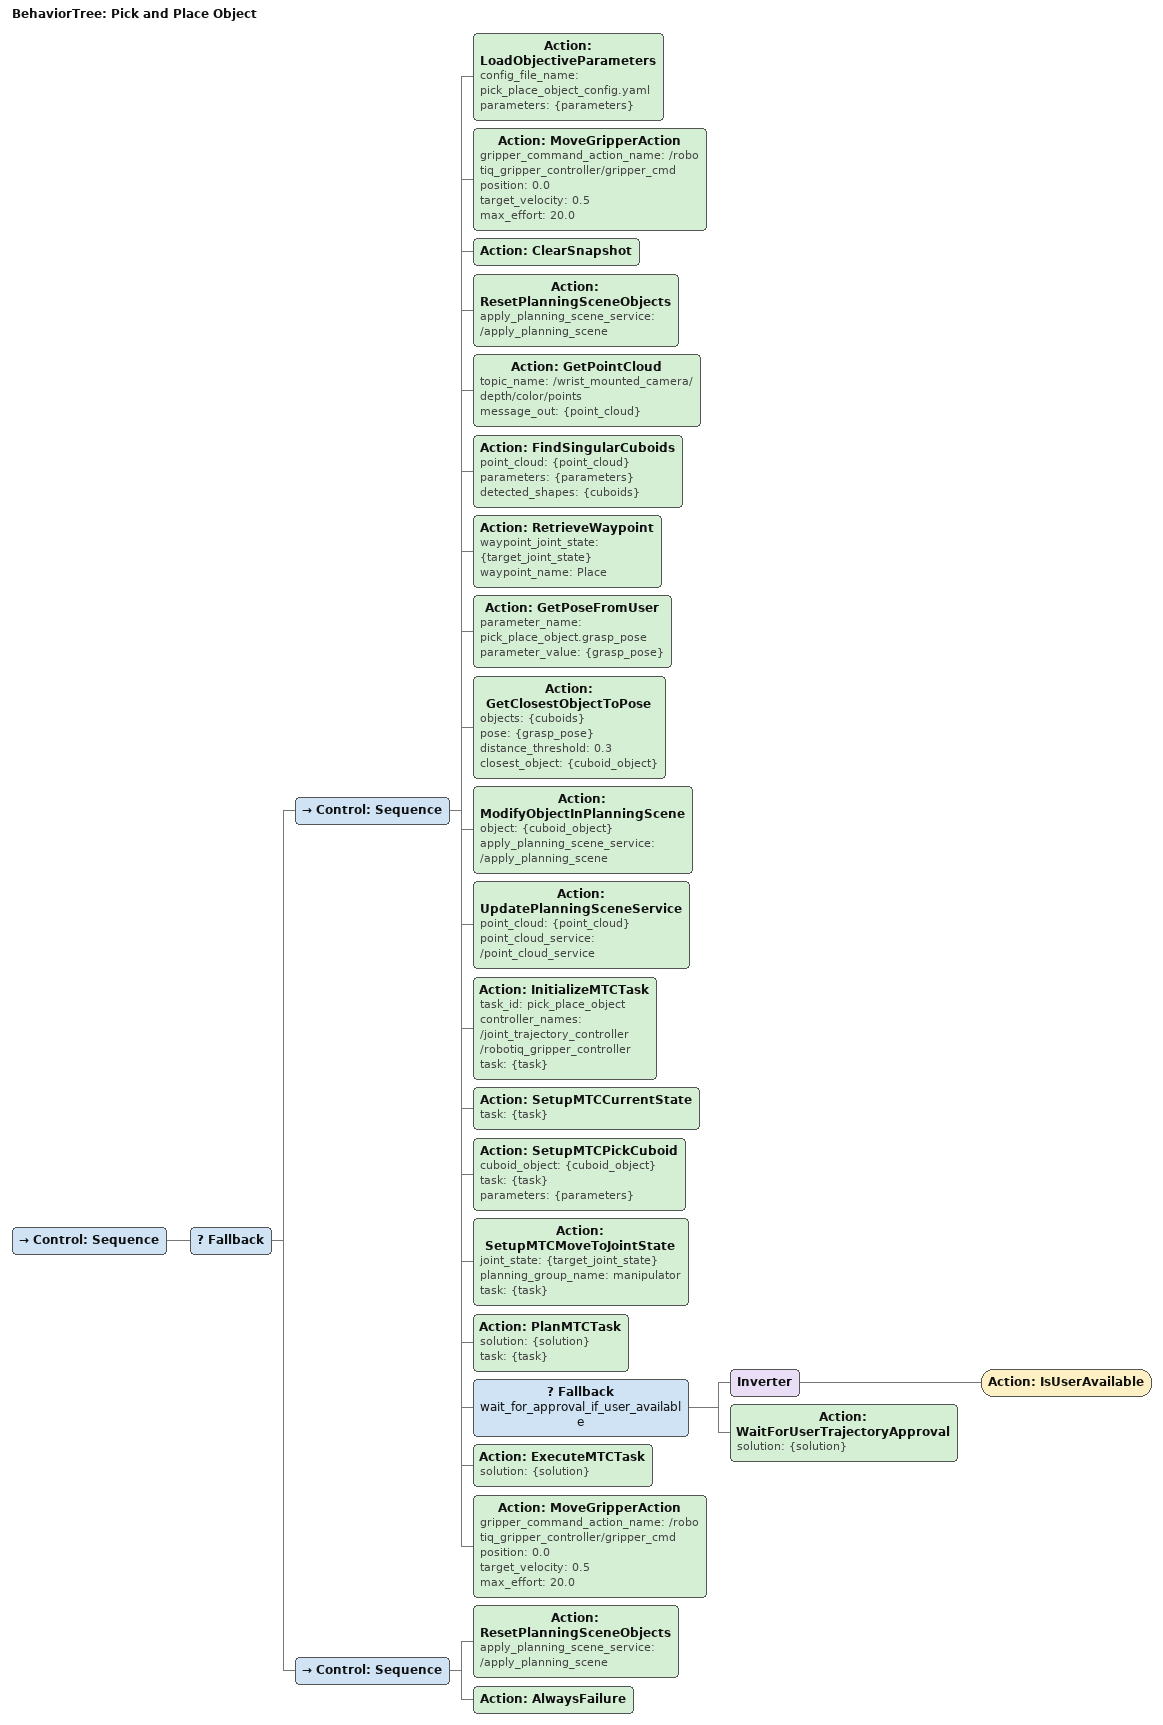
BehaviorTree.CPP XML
<?xml version="1.0"?>
<root BTCPP_format="4" main_tree_to_execute="Pick and Place Object">
    <BehaviorTree ID="Pick and Place Object" _description="Detects and picks an object on a large flat surface.">
        <Control ID="Sequence">
            <Fallback>
                <!-- Primary sequence -->
                <Control ID="Sequence">
                    <Action ID="LoadObjectiveParameters" config_file_name="pick_place_object_config.yaml" parameters="{parameters}"/>

                    <Action ID="MoveGripperAction" gripper_command_action_name="/robotiq_gripper_controller/gripper_cmd" position="0.0" target_velocity="0.5" max_effort="20.0" />

                    <Action ID="ClearSnapshot"/>

                    <!-- Remove any objects which might remain in the planning scene from previous pick attempts -->
                    <Action ID="ResetPlanningSceneObjects" apply_planning_scene_service="/apply_planning_scene" />

                    <Action ID="GetPointCloud" topic_name="/wrist_mounted_camera/depth/color/points" message_out="{point_cloud}" />

                    <Action ID="FindSingularCuboids" point_cloud="{point_cloud}" parameters="{parameters}" detected_shapes="{cuboids}"/>

                    <Action ID="RetrieveWaypoint" waypoint_joint_state="{target_joint_state}" waypoint_name="Place"/>

                    <Action ID="GetPoseFromUser" parameter_name="pick_place_object.grasp_pose" parameter_value="{grasp_pose}" />
                    <Action ID="GetClosestObjectToPose" objects="{cuboids}" pose="{grasp_pose}" distance_threshold="0.3" closest_object="{cuboid_object}" />

                    <!-- Add this cuboid to the planning scene. We do this before updating the planning scene so the collision octree will exclude voxels close to the cuboid. -->
                    <Action ID="ModifyObjectInPlanningScene" object="{cuboid_object}" apply_planning_scene_service="/apply_planning_scene" />

                    <!-- Update the planning scene collision octree with the point cloud. -->
                    <Action ID="UpdatePlanningSceneService" point_cloud="{point_cloud}" point_cloud_service="/point_cloud_service"/>

                    <Action ID="InitializeMTCTask" task_id="pick_place_object" controller_names="/joint_trajectory_controller /robotiq_gripper_controller" task="{task}"/>
                    <Action ID="SetupMTCCurrentState" task="{task}"/>
                    <Action ID="SetupMTCPickCuboid" cuboid_object="{cuboid_object}" task="{task}" parameters="{parameters}"/>
                    <Action ID="SetupMTCMoveToJointState" joint_state="{target_joint_state}" planning_group_name="manipulator" task="{task}"/>
                    <Action ID="PlanMTCTask" solution="{solution}" task="{task}"/>

                    <Fallback name="wait_for_approval_if_user_available">
                        <Inverter>
                            <Action ID="IsUserAvailable"/>
                        </Inverter>
                        <Action ID="WaitForUserTrajectoryApproval" solution="{solution}"/>
                    </Fallback>

                    <Action ID="ExecuteMTCTask" solution="{solution}"/>
                    <Action ID="MoveGripperAction" gripper_command_action_name="/robotiq_gripper_controller/gripper_cmd" position="0.0" target_velocity="0.5" max_effort="20.0" />
                </Control>

                <!-- Fallback block. Triggers if the primary sequence fails. -->
                <Control ID="Sequence">
                    <!-- Remove any objects which might remain in the planning scene from a failed pick attempt -->
                    <Action ID="ResetPlanningSceneObjects" apply_planning_scene_service="/apply_planning_scene" />
                    <Action ID="AlwaysFailure" />
                </Control>
            </Fallback>
        </Control>
    </BehaviorTree>
</root>
